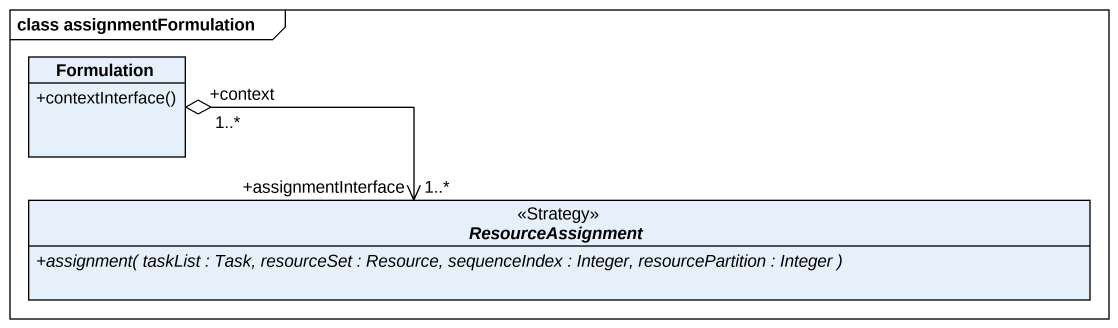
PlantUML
@startuml
mainframe class assignmentFormulation
hide circle
hide empty members
skinparam classAttributeIconSize 0
class Formulation {
  +contextInterface()
}
abstract class ResourceAssignment <<Strategy>> {
  {abstract} +assignment( taskList : Task, resourceSet : Resource, sequenceIndex : Integer, resourcePartition : Integer )
}
Formulation "1..*\n+context" o-right-> "1..*\n+assignmentInterface" ResourceAssignment
@enduml
